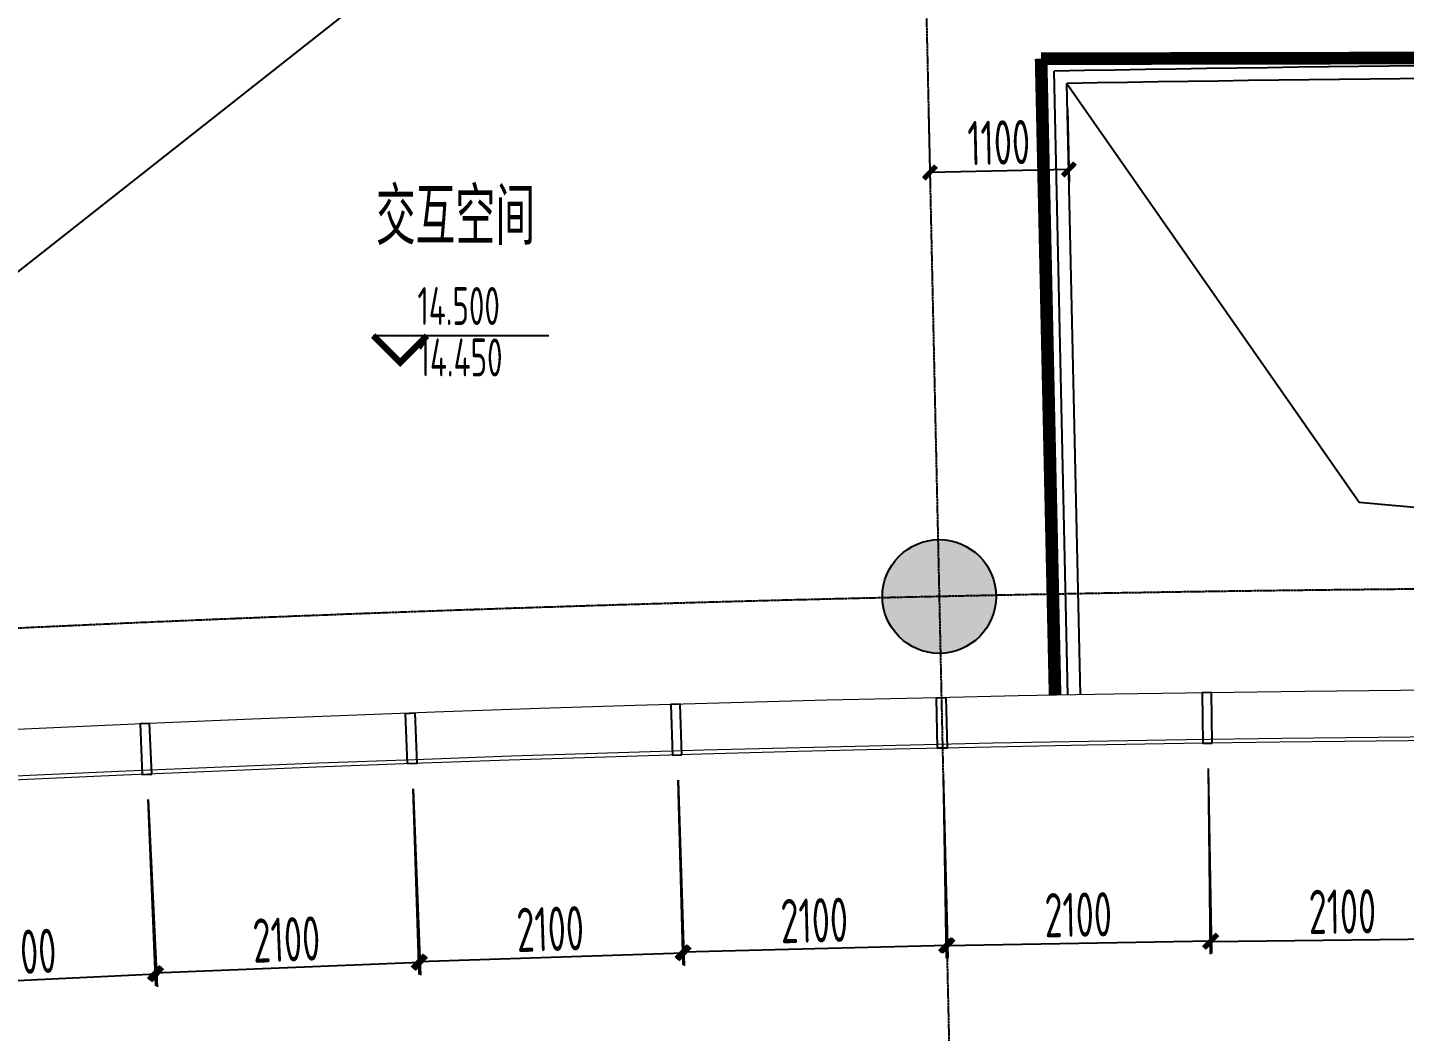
# Model space of a CAD drawing. Header units: millimetres. Extents: x 11677979 to 24947533, y -12764720 to -6308891.
# Drawn here: x 11765070 to 11775968, y -6403992 to -6396046 of the extents above; entities that cross this region are included whole.
import ezdxf
from ezdxf.enums import TextEntityAlignment as Align

# ---------------------------------------------------------------- set-up
doc = ezdxf.new("R2010")
doc.units = ezdxf.units.MM
doc.header["$LTSCALE"] = 10
for name, pattern in [('A2-RG-AXIS$0$CENTER', [2, 1.25, -0.25, 0.25, -0.25]), ('A2-RG-AXIS$0$DOTE', [2.42, 2, -0.2, 0.02, -0.2]), ('A2-RI-F4$0$A2-RG-AXIS$0$CENTER', [2, 1.25, -0.25, 0.25, -0.25]), ('A2-RI-F4$0$A2-RG-AXIS$0$DOTE', [2.42, 2, -0.2, 0.02, -0.2]), ('A2-RI-F4$0$DASHDOT2', [0.5, 0.25, -0.125, 0, -0.125]), ('A2-RI-F4$0$DASHED2', [9.525, 6.35, -3.175])]:
    doc.linetypes.add(name, pattern=pattern)
for name, color, linetype in [('A2-RB-F4$0$A-DIMS-100', 1, 'Continuous'), ('A2-RG-AXIS$0$A-GRID', 1, 'A2-RG-AXIS$0$CENTER'), ('A2-RI-F4$0$$2$A-SYMB', 4, 'Continuous'), ('A2-RI-F4$0$A-DOOR-ROLL', 2, 'A2-RI-F4$0$DASHED2'), ('A2-RI-F4$0$A-STRS-HRAL', 80, 'Continuous'), ('A2-RI-F4$0$A-SYMB-AREA', 4, 'Continuous'), ('A2-RI-F4$0$A-SYMB-NAME', 4, 'Continuous'), ('A2-RI-F4$0$A-SYMB-VOID', 35, 'Continuous'), ('A2-RI-F4$0$A2-RB-F4$0$A-DIMS-100', 1, 'Continuous'), ('A2-RI-F4$0$A2-RG-AXIS$0$A-GRID', 1, 'A2-RI-F4$0$A2-RG-AXIS$0$CENTER'), ('A2-RI-F4$0$A2-RS-F4$0$A-HATH-GRAY', 8, 'Continuous'), ('A2-RI-F4$0$A2-RS-F4$0$A-WALL-CONC', 6, 'Continuous'), ('A2-RI-F4$0$an-wndw-mull-v', 3, 'Continuous'), ('A2-RS-F4$0$A-HATH-GRAY', 8, 'Continuous'), ('A2-RS-F4$0$A-WALL-CONC', 6, 'Continuous')]:
    doc.layers.add(name, color=color, linetype=linetype)
doc.layers.add('A2-RI-F4$0$A-GLAZ', color=140, linetype='Continuous', lineweight=5)
doc.styles.add('A2-RB-F4$0$XD2008', font='hzs.shx', dxfattribs={"width": 0.7, "bigfont": 'hztxt.shx'})
doc.styles.add('A2-RI-F4$0$$0$XD2008', font='hzs.shx', dxfattribs={"width": 0.7, "bigfont": 'hztxt.shx'})
doc.styles.add('A2-RI-F4$0$A2-RB-F4$0$XD2008', font='hzs.shx', dxfattribs={"width": 0.7, "bigfont": 'hztxt.shx'})
doc.styles.add('A2-RI-F4$0$ECADI', font='hzs.shx', dxfattribs={"width": 0.7, "bigfont": 'hztxt.shx'})
doc.dimstyles.new('A2-RB-F4$0$XD100$0', dxfattribs={"dimscale": 100, "dimtxt": 3.5, "dimasz": 1, "dimexe": 1, "dimexo": 2, "dimgap": 0.5, "dimtad": 1, "dimdec": 0, "dimdsep": 46, "dimtxsty": 'A2-RB-F4$0$XD2008', "dimblk1": 'A2-RB-F4$0$_ArchTick', "dimblk2": 'A2-RB-F4$0$_ArchTick', "dimsah": 1, "dimcen": 2.5, "dimclrt": 4, "dimaunit": 1, "dimadec": 0, "dimazin": 0, "dimtfac": 1, "dimtdec": 0, "dimtix": 1, "dimtmove": 1, "dimatfit": 3, "dimfxl": 0, "dimtolj": 1, "dimtzin": 0, "dimarcsym": 0})
doc.dimstyles.new('A2-RI-F4$0$A2-RB-F4$0$XD100$0', dxfattribs={"dimscale": 100, "dimtxt": 3.5, "dimasz": 1, "dimexe": 1, "dimexo": 2, "dimgap": 0.5, "dimtad": 1, "dimdec": 0, "dimdsep": 46, "dimtxsty": 'A2-RI-F4$0$A2-RB-F4$0$XD2008', "dimblk1": 'A2-RI-F4$0$A2-RB-F4$0$_ArchTick', "dimblk2": 'A2-RI-F4$0$A2-RB-F4$0$_ArchTick', "dimsah": 1, "dimcen": 2.5, "dimclrt": 4, "dimaunit": 1, "dimadec": 0, "dimazin": 0, "dimtfac": 1, "dimtdec": 0, "dimtix": 1, "dimtmove": 1, "dimatfit": 3, "dimfxl": 0, "dimtolj": 1, "dimtzin": 0, "dimarcsym": 0})

# ---------------------------------------------------------------- blocks, each defined once
blk = doc.blocks.new('A2-RB-F4$0$_ArchTick')
at = {"color": 0, "linetype": 'ByBlock', "const_width": 0.4}
blk.add_lwpolyline([(-0.5, -0.5), (0.5, 0.5)], dxfattribs=at)
blk = doc.blocks.new('*D362')
at = {"layer": 'A2-RB-F4$0$A-DIMS-100', "color": 0, "lineweight": -2, "transparency": 16777216}
for p, q in [((11772317, -6401949), (11772355, -6403411)), ((11770218, -6402003), (11770256, -6403465)), ((11772352, -6403311), (11770253, -6403365))]:
    blk.add_line(p, q, dxfattribs=at)
at = {"layer": 'Defpoints', "color": 0, "transparency": 16777216}
for p in [(11772312, -6401749), (11770213, -6401803), (11770253, -6403365)]:
    blk.add_point(p, dxfattribs=at)
at = {"layer": 'A2-RB-F4$0$A-DIMS-100', "color": 0, "lineweight": -2, "transparency": 16777216, "xscale": 100, "yscale": 100, "zscale": 100}
for p, rotation in [((11772352, -6403311), 1.481647512693893), ((11770253, -6403365), 181.4816475126939)]:
    blk.add_blockref('A2-RB-F4$0$_ArchTick', p, dxfattribs=dict(at, rotation=rotation))
at = {"layer": 'A2-RB-F4$0$A-DIMS-100', "color": 4, "transparency": 16777216, "insert": (11771297, -6403113), "char_height": 350, "attachment_point": 5, "rotation": 1.4816, "style": 'A2-RB-F4$0$XD2008'}
blk.add_mtext('\\A1;2100', dxfattribs=at)
blk = doc.blocks.new('*D363')
at = {"layer": 'A2-RB-F4$0$A-DIMS-100', "color": 0, "lineweight": -2, "transparency": 16777216}
for p, q in [((11768120, -6402071), (11768168, -6403540)), ((11770219, -6402003), (11770267, -6403472)), ((11770264, -6403372), (11768165, -6403440))]:
    blk.add_line(p, q, dxfattribs=at)
at = {"layer": 'Defpoints', "color": 0, "transparency": 16777216}
for p in [(11770213, -6401803), (11768114, -6401871), (11768165, -6403440)]:
    blk.add_point(p, dxfattribs=at)
at = {"layer": 'A2-RB-F4$0$A-DIMS-100', "color": 0, "lineweight": -2, "transparency": 16777216, "xscale": 100, "yscale": 100, "zscale": 100}
for p, rotation in [((11768165, -6403440), 181.8558990192602), ((11770264, -6403372), 1.855899019260159)]:
    blk.add_blockref('A2-RB-F4$0$_ArchTick', p, dxfattribs=dict(at, rotation=rotation))
at = {"layer": 'A2-RB-F4$0$A-DIMS-100', "color": 4, "transparency": 16777216, "insert": (11769207, -6403181), "char_height": 350, "attachment_point": 5, "rotation": 1.8559, "style": 'A2-RB-F4$0$XD2008'}
blk.add_mtext('\\A1;2100', dxfattribs=at)
blk = doc.blocks.new('*D364')
at = {"layer": 'A2-RB-F4$0$A-DIMS-100', "color": 0, "lineweight": -2, "transparency": 16777216}
for p, q in [((11768122, -6402071), (11768181, -6403547)), ((11766023, -6402155), (11766082, -6403631)), ((11768177, -6403447), (11766078, -6403531))]:
    blk.add_line(p, q, dxfattribs=at)
at = {"layer": 'Defpoints', "color": 0, "transparency": 16777216}
for p in [(11766015, -6401955), (11768114, -6401871), (11766078, -6403531)]:
    blk.add_point(p, dxfattribs=at)
at = {"layer": 'A2-RB-F4$0$A-DIMS-100', "color": 0, "lineweight": -2, "transparency": 16777216, "xscale": 100, "yscale": 100, "zscale": 100}
for p, rotation in [((11768177, -6403447), 2.285815484964377), ((11766078, -6403531), 182.2858154849644)]:
    blk.add_blockref('A2-RB-F4$0$_ArchTick', p, dxfattribs=dict(at, rotation=rotation))
at = {"layer": 'A2-RB-F4$0$A-DIMS-100', "color": 4, "transparency": 16777216, "insert": (11767119, -6403264), "char_height": 350, "attachment_point": 5, "rotation": 2.2858, "style": 'A2-RB-F4$0$XD2008'}
blk.add_mtext('\\A1;2100', dxfattribs=at)
blk = doc.blocks.new('*D365')
at = {"layer": 'A2-RB-F4$0$A-DIMS-100', "color": 0, "lineweight": -2, "transparency": 16777216}
for p, q in [((11766025, -6402155), (11766095, -6403638)), ((11763927, -6402254), (11763997, -6403737)), ((11766090, -6403538), (11763992, -6403637))]:
    blk.add_line(p, q, dxfattribs=at)
at = {"layer": 'Defpoints', "color": 0, "transparency": 16777216}
for p in [(11766015, -6401955), (11763918, -6402054), (11763992, -6403637)]:
    blk.add_point(p, dxfattribs=at)
at = {"layer": 'A2-RB-F4$0$A-DIMS-100', "color": 0, "lineweight": -2, "transparency": 16777216, "xscale": 100, "yscale": 100, "zscale": 100}
for p, rotation in [((11766090, -6403538), 2.697172650766086), ((11763992, -6403637), 182.697172650766)]:
    blk.add_blockref('A2-RB-F4$0$_ArchTick', p, dxfattribs=dict(at, rotation=rotation))
at = {"layer": 'A2-RB-F4$0$A-DIMS-100', "color": 4, "transparency": 16777216, "insert": (11765031, -6403363), "char_height": 350, "attachment_point": 5, "rotation": 2.6972, "style": 'A2-RB-F4$0$XD2008'}
blk.add_mtext('\\A1;2100', dxfattribs=at)
blk = doc.blocks.new('*D370')
at = {"layer": 'A2-RB-F4$0$A-DIMS-100', "color": 0, "lineweight": -2, "transparency": 16777216}
for p, q in [((11772316, -6401949), (11772342, -6403411)), ((11774415, -6401911), (11774441, -6403374)), ((11772340, -6403311), (11774440, -6403274))]:
    blk.add_line(p, q, dxfattribs=at)
at = {"layer": 'Defpoints', "color": 0, "transparency": 16777216}
for p in [(11772312, -6401749), (11774412, -6401711), (11774440, -6403274)]:
    blk.add_point(p, dxfattribs=at)
at = {"layer": 'A2-RB-F4$0$A-DIMS-100', "color": 0, "lineweight": -2, "transparency": 16777216, "xscale": 100, "yscale": 100, "zscale": 100}
for p, rotation in [((11772340, -6403311), 181.0332101107423), ((11774440, -6403274), 1.033210110742278)]:
    blk.add_blockref('A2-RB-F4$0$_ArchTick', p, dxfattribs=dict(at, rotation=rotation))
at = {"layer": 'A2-RB-F4$0$A-DIMS-100', "color": 4, "transparency": 16777216, "insert": (11773386, -6403068), "char_height": 350, "attachment_point": 5, "rotation": 1.0332, "style": 'A2-RB-F4$0$XD2008'}
blk.add_mtext('\\A1;2100', dxfattribs=at)
blk = doc.blocks.new('*D371')
at = {"layer": 'A2-RB-F4$0$A-DIMS-100', "color": 0, "lineweight": -2, "transparency": 16777216}
for p, q in [((11774414, -6401911), (11774431, -6403381)), ((11776514, -6401887), (11776531, -6403356)), ((11774430, -6403281), (11776529, -6403256))]:
    blk.add_line(p, q, dxfattribs=at)
at = {"layer": 'Defpoints', "color": 0, "transparency": 16777216}
for p in [(11774412, -6401711), (11776511, -6401687), (11776529, -6403256)]:
    blk.add_point(p, dxfattribs=at)
at = {"layer": 'A2-RB-F4$0$A-DIMS-100', "color": 0, "lineweight": -2, "transparency": 16777216, "xscale": 100, "yscale": 100, "zscale": 100}
for p, rotation in [((11774430, -6403281), 180.6589586041782), ((11776529, -6403256), 0.6589586041781537)]:
    blk.add_blockref('A2-RB-F4$0$_ArchTick', p, dxfattribs=dict(at, rotation=rotation))
at = {"layer": 'A2-RB-F4$0$A-DIMS-100', "color": 4, "transparency": 16777216, "insert": (11775477, -6403043), "char_height": 350, "attachment_point": 5, "rotation": 0.659, "style": 'A2-RB-F4$0$XD2008'}
blk.add_mtext('\\A1;2100', dxfattribs=at)
blk = doc.blocks.new('*D263')
at = {"layer": 'A2-RB-F4$0$A-DIMS-100', "color": 0, "lineweight": -2, "transparency": 16777216}
for p, q in [((11772201, -6396712), (11772214, -6397293)), ((11773301, -6396688), (11773314, -6397269)), ((11773312, -6397169), (11772212, -6397193))]:
    blk.add_line(p, q, dxfattribs=at)
at = {"layer": 'Defpoints', "color": 0, "transparency": 16777216}
for p in [(11772197, -6396512), (11773297, -6396488), (11772212, -6397193)]:
    blk.add_point(p, dxfattribs=at)
at = {"layer": 'A2-RB-F4$0$A-DIMS-100', "color": 0, "lineweight": -2, "transparency": 16777216, "xscale": 100, "yscale": 100, "zscale": 100}
for p, rotation in [((11772212, -6397193), 181.2579093219204), ((11773312, -6397169), 1.257909321920403)]:
    blk.add_blockref('A2-RB-F4$0$_ArchTick', p, dxfattribs=dict(at, rotation=rotation))
at = {"layer": 'A2-RB-F4$0$A-DIMS-100', "color": 4, "transparency": 16777216, "insert": (11772757, -6396956), "char_height": 350, "attachment_point": 5, "rotation": 1.2579, "style": 'A2-RB-F4$0$XD2008'}
blk.add_mtext('\\A1;1100', dxfattribs=at)
blk = doc.blocks.new('A2-RG-AXIS')
at = {"layer": 'A2-RG-AXIS$0$A-GRID', "linetype": 'A2-RG-AXIS$0$DOTE'}
blk.add_line((11771570.2, -6367957.3), (11772452.4, -6408147.6), dxfattribs=at)
for radius, start, end in [(304100, 75.589285, 95.407644), (300800, 75.589285, 95.407644), (293700, 75.589281, 95.407645)]:
    blk.add_arc((11778730.7, -6694178.7), radius, start, end, dxfattribs=at)
blk = doc.blocks.new('A2-RI-F4$0$5erhfh')
at = {"layer": 'A2-RI-F4$0$A-SYMB-AREA', "style": 'A2-RI-F4$0$ECADI', "width": 0.7}
blk.add_attdef('340M2', text='', height=2.5, dxfattribs=at).set_placement((0, 1.25), align=Align.MIDDLE_LEFT)
at = {"layer": 'A2-RI-F4$0$A-SYMB-NAME', "style": 'A2-RI-F4$0$ECADI', "width": 0.7}
blk.add_attdef('CHINESENAME', (-12.29, 3.09), '', height=4.5, dxfattribs=at)
blk = doc.blocks.new('A2-RI-F4$0$$2$ECADI-TAG-HGHT（国标）')
at = {"color": 1}
blk.add_line((-2.12, 2.12), (11.77, 2.12), dxfattribs=at)
at = {"color": 1, "const_width": 0.5}
blk.add_lwpolyline([(-2.12, 2.12), (0, 0), (2.12, 2.12)], dxfattribs=at)
at = {"style": 'A2-RI-F4$0$$0$XD2008', "width": 0.7}
blk.add_attdef('FL', text='', height=3, dxfattribs=at).set_placement((-2.69, 2.97), align=Align.RIGHT)
for tag, p in [('F.F.L.', (2.28, 2.97)), ('T.O.S.', (2.28, -1.1))]:
    blk.add_attdef(tag, p, '', height=3, dxfattribs=at)
blk = doc.blocks.new('A2-RI-F4$0$A2-RB-F4$0$_ArchTick')
at = {"color": 0, "linetype": 'ByBlock', "const_width": 0.4}
blk.add_lwpolyline([(-0.5, -0.5), (0.5, 0.5)], dxfattribs=at)
blk = doc.blocks.new('*D887')
at = {"layer": 'A2-RI-F4$0$A2-RB-F4$0$A-DIMS-100', "color": 0, "lineweight": -2, "transparency": 16777216}
for p, q in [((11772317, -6401949), (11772355, -6403411)), ((11770218, -6402003), (11770256, -6403465)), ((11772352, -6403311), (11770253, -6403365))]:
    blk.add_line(p, q, dxfattribs=at)
at = {"layer": 'Defpoints', "color": 0, "transparency": 16777216}
for p in [(11772312, -6401749), (11770213, -6401803), (11770253, -6403365)]:
    blk.add_point(p, dxfattribs=at)
at = {"layer": 'A2-RI-F4$0$A2-RB-F4$0$A-DIMS-100', "color": 0, "lineweight": -2, "transparency": 16777216, "xscale": 100, "yscale": 100, "zscale": 100}
for p, rotation in [((11772352, -6403311), 1.481647512693893), ((11770253, -6403365), 181.4816475126939)]:
    blk.add_blockref('A2-RI-F4$0$A2-RB-F4$0$_ArchTick', p, dxfattribs=dict(at, rotation=rotation))
at = {"layer": 'A2-RI-F4$0$A2-RB-F4$0$A-DIMS-100', "color": 4, "transparency": 16777216, "insert": (11771297, -6403113), "char_height": 350, "attachment_point": 5, "rotation": 1.4816, "style": 'A2-RI-F4$0$A2-RB-F4$0$XD2008'}
blk.add_mtext('\\A1;2100', dxfattribs=at)
blk = doc.blocks.new('*D888')
at = {"layer": 'A2-RI-F4$0$A2-RB-F4$0$A-DIMS-100', "color": 0, "lineweight": -2, "transparency": 16777216}
for p, q in [((11768120, -6402071), (11768168, -6403540)), ((11770219, -6402003), (11770267, -6403472)), ((11770264, -6403372), (11768165, -6403440))]:
    blk.add_line(p, q, dxfattribs=at)
at = {"layer": 'Defpoints', "color": 0, "transparency": 16777216}
for p in [(11770213, -6401803), (11768114, -6401871), (11768165, -6403440)]:
    blk.add_point(p, dxfattribs=at)
at = {"layer": 'A2-RI-F4$0$A2-RB-F4$0$A-DIMS-100', "color": 0, "lineweight": -2, "transparency": 16777216, "xscale": 100, "yscale": 100, "zscale": 100}
for p, rotation in [((11768165, -6403440), 181.8558990192602), ((11770264, -6403372), 1.855899019260159)]:
    blk.add_blockref('A2-RI-F4$0$A2-RB-F4$0$_ArchTick', p, dxfattribs=dict(at, rotation=rotation))
at = {"layer": 'A2-RI-F4$0$A2-RB-F4$0$A-DIMS-100', "color": 4, "transparency": 16777216, "insert": (11769207, -6403181), "char_height": 350, "attachment_point": 5, "rotation": 1.8559, "style": 'A2-RI-F4$0$A2-RB-F4$0$XD2008'}
blk.add_mtext('\\A1;2100', dxfattribs=at)
blk = doc.blocks.new('*D889')
at = {"layer": 'A2-RI-F4$0$A2-RB-F4$0$A-DIMS-100', "color": 0, "lineweight": -2, "transparency": 16777216}
for p, q in [((11768122, -6402071), (11768181, -6403547)), ((11766023, -6402155), (11766082, -6403631)), ((11768177, -6403447), (11766078, -6403531))]:
    blk.add_line(p, q, dxfattribs=at)
at = {"layer": 'Defpoints', "color": 0, "transparency": 16777216}
for p in [(11766015, -6401955), (11768114, -6401871), (11766078, -6403531)]:
    blk.add_point(p, dxfattribs=at)
at = {"layer": 'A2-RI-F4$0$A2-RB-F4$0$A-DIMS-100', "color": 0, "lineweight": -2, "transparency": 16777216, "xscale": 100, "yscale": 100, "zscale": 100}
for p, rotation in [((11768177, -6403447), 2.285815484964377), ((11766078, -6403531), 182.2858154849644)]:
    blk.add_blockref('A2-RI-F4$0$A2-RB-F4$0$_ArchTick', p, dxfattribs=dict(at, rotation=rotation))
at = {"layer": 'A2-RI-F4$0$A2-RB-F4$0$A-DIMS-100', "color": 4, "transparency": 16777216, "insert": (11767119, -6403264), "char_height": 350, "attachment_point": 5, "rotation": 2.2858, "style": 'A2-RI-F4$0$A2-RB-F4$0$XD2008'}
blk.add_mtext('\\A1;2100', dxfattribs=at)
blk = doc.blocks.new('*D890')
at = {"layer": 'A2-RI-F4$0$A2-RB-F4$0$A-DIMS-100', "color": 0, "lineweight": -2, "transparency": 16777216}
for p, q in [((11766025, -6402155), (11766095, -6403638)), ((11763927, -6402254), (11763997, -6403737)), ((11766090, -6403538), (11763992, -6403637))]:
    blk.add_line(p, q, dxfattribs=at)
at = {"layer": 'Defpoints', "color": 0, "transparency": 16777216}
for p in [(11766015, -6401955), (11763918, -6402054), (11763992, -6403637)]:
    blk.add_point(p, dxfattribs=at)
at = {"layer": 'A2-RI-F4$0$A2-RB-F4$0$A-DIMS-100', "color": 0, "lineweight": -2, "transparency": 16777216, "xscale": 100, "yscale": 100, "zscale": 100}
for p, rotation in [((11766090, -6403538), 2.697172650766086), ((11763992, -6403637), 182.697172650766)]:
    blk.add_blockref('A2-RI-F4$0$A2-RB-F4$0$_ArchTick', p, dxfattribs=dict(at, rotation=rotation))
at = {"layer": 'A2-RI-F4$0$A2-RB-F4$0$A-DIMS-100', "color": 4, "transparency": 16777216, "insert": (11765031, -6403363), "char_height": 350, "attachment_point": 5, "rotation": 2.6972, "style": 'A2-RI-F4$0$A2-RB-F4$0$XD2008'}
blk.add_mtext('\\A1;2100', dxfattribs=at)
blk = doc.blocks.new('*D895')
at = {"layer": 'A2-RI-F4$0$A2-RB-F4$0$A-DIMS-100', "color": 0, "lineweight": -2, "transparency": 16777216}
for p, q in [((11772316, -6401949), (11772342, -6403411)), ((11774415, -6401911), (11774441, -6403374)), ((11772340, -6403311), (11774440, -6403274))]:
    blk.add_line(p, q, dxfattribs=at)
at = {"layer": 'Defpoints', "color": 0, "transparency": 16777216}
for p in [(11772312, -6401749), (11774412, -6401711), (11774440, -6403274)]:
    blk.add_point(p, dxfattribs=at)
at = {"layer": 'A2-RI-F4$0$A2-RB-F4$0$A-DIMS-100', "color": 0, "lineweight": -2, "transparency": 16777216, "xscale": 100, "yscale": 100, "zscale": 100}
for p, rotation in [((11772340, -6403311), 181.0332101107423), ((11774440, -6403274), 1.033210110742278)]:
    blk.add_blockref('A2-RI-F4$0$A2-RB-F4$0$_ArchTick', p, dxfattribs=dict(at, rotation=rotation))
at = {"layer": 'A2-RI-F4$0$A2-RB-F4$0$A-DIMS-100', "color": 4, "transparency": 16777216, "insert": (11773386, -6403068), "char_height": 350, "attachment_point": 5, "rotation": 1.0332, "style": 'A2-RI-F4$0$A2-RB-F4$0$XD2008'}
blk.add_mtext('\\A1;2100', dxfattribs=at)
blk = doc.blocks.new('*D896')
at = {"layer": 'A2-RI-F4$0$A2-RB-F4$0$A-DIMS-100', "color": 0, "lineweight": -2, "transparency": 16777216}
for p, q in [((11774414, -6401911), (11774431, -6403381)), ((11776514, -6401887), (11776531, -6403356)), ((11774430, -6403281), (11776529, -6403256))]:
    blk.add_line(p, q, dxfattribs=at)
at = {"layer": 'Defpoints', "color": 0, "transparency": 16777216}
for p in [(11774412, -6401711), (11776511, -6401687), (11776529, -6403256)]:
    blk.add_point(p, dxfattribs=at)
at = {"layer": 'A2-RI-F4$0$A2-RB-F4$0$A-DIMS-100', "color": 0, "lineweight": -2, "transparency": 16777216, "xscale": 100, "yscale": 100, "zscale": 100}
for p, rotation in [((11774430, -6403281), 180.6589586041782), ((11776529, -6403256), 0.6589586041781537)]:
    blk.add_blockref('A2-RI-F4$0$A2-RB-F4$0$_ArchTick', p, dxfattribs=dict(at, rotation=rotation))
at = {"layer": 'A2-RI-F4$0$A2-RB-F4$0$A-DIMS-100', "color": 4, "transparency": 16777216, "insert": (11775477, -6403043), "char_height": 350, "attachment_point": 5, "rotation": 0.659, "style": 'A2-RI-F4$0$A2-RB-F4$0$XD2008'}
blk.add_mtext('\\A1;2100', dxfattribs=at)
blk = doc.blocks.new('*D788')
at = {"layer": 'A2-RI-F4$0$A2-RB-F4$0$A-DIMS-100', "color": 0, "lineweight": -2, "transparency": 16777216}
for p, q in [((11772201, -6396712), (11772214, -6397293)), ((11773301, -6396688), (11773314, -6397269)), ((11773312, -6397169), (11772212, -6397193))]:
    blk.add_line(p, q, dxfattribs=at)
at = {"layer": 'Defpoints', "color": 0, "transparency": 16777216}
for p in [(11772197, -6396512), (11773297, -6396488), (11772212, -6397193)]:
    blk.add_point(p, dxfattribs=at)
at = {"layer": 'A2-RI-F4$0$A2-RB-F4$0$A-DIMS-100', "color": 0, "lineweight": -2, "transparency": 16777216, "xscale": 100, "yscale": 100, "zscale": 100}
for p, rotation in [((11772212, -6397193), 181.2579093219204), ((11773312, -6397169), 1.257909321920403)]:
    blk.add_blockref('A2-RI-F4$0$A2-RB-F4$0$_ArchTick', p, dxfattribs=dict(at, rotation=rotation))
at = {"layer": 'A2-RI-F4$0$A2-RB-F4$0$A-DIMS-100', "color": 4, "transparency": 16777216, "insert": (11772757, -6396956), "char_height": 350, "attachment_point": 5, "rotation": 1.2579, "style": 'A2-RI-F4$0$A2-RB-F4$0$XD2008'}
blk.add_mtext('\\A1;1100', dxfattribs=at)
blk = doc.blocks.new('A2-RI-F4$0$A2-RG-AXIS')
at = {"layer": 'A2-RI-F4$0$A2-RG-AXIS$0$A-GRID', "linetype": 'A2-RI-F4$0$A2-RG-AXIS$0$DOTE'}
blk.add_line((11771570.2, -6367957.3), (11772452.4, -6408147.6), dxfattribs=at)
for radius, start, end in [(304100, 75.589285, 95.407644), (300800, 75.589285, 95.407644), (293700, 75.589281, 95.407645)]:
    blk.add_arc((11778730.7, -6694178.7), radius, start, end, dxfattribs=at)
blk = doc.blocks.new('A2-RI-F4$0$A2-RS-F4')
at = {"layer": 'A2-RI-F4$0$A2-RS-F4$0$A-HATH-GRAY', "ltscale": 3}
h = blk.add_hatch(color=256, dxfattribs=at)
h.paths.add_polyline_path([(11780371, -6378133), (11781371, -6378140), (11781380, -6376840), (11780380, -6376833)])
h.paths.add_polyline_path([(11771295, -6378216), (11772295, -6378194), (11772267, -6376895), (11771267, -6376916)])
h.paths.add_polyline_path([(11789445, -6378310), (11790445, -6378346), (11790491, -6377046), (11789491, -6377011)])
h.paths.add_polyline_path([(11794061, -6377996), (11794660, -6378034), (11794711, -6377236), (11794112, -6377197)])
h.paths.add_polyline_path([(11762226, -6378560), (11763225, -6378509), (11763159, -6377211), (11762160, -6377261)])
h.paths.add_polyline_path([(11756038, -6378647), (11756835, -6378584), (11756756, -6377587), (11755959, -6377650)])
h.paths.add_polyline_path([(11801644, -6378462), (11802243, -6378500), (11802294, -6377702), (11801696, -6377663)])
h.paths.add_polyline_path([(11751541, -6379499), (11752339, -6379435), (11752220, -6377940), (11751422, -6378003)])
h.paths.add_polyline_path([(11807664, -6379406), (11808460, -6379480), (11808572, -6378285), (11807775, -6378211)])
h.paths.add_polyline_path([(11816585, -6380403), (11817577, -6380525), (11817736, -6379235), (11816743, -6379113)])
h.paths.add_polyline_path([(11825579, -6381619), (11826568, -6381768), (11826763, -6380483), (11825774, -6380333)])
h.paths.add_polyline_path([(11793833, -6381539), (11794432, -6381577), (11794483, -6380779), (11793885, -6380740)])
h.paths.add_polyline_path([(11801417, -6382005), (11802015, -6382043), (11802067, -6381245), (11801468, -6381206)])
h.paths.add_polyline_path([(11834536, -6383085), (11835520, -6383263), (11835752, -6381984), (11834768, -6381806)])
h.paths.add_polyline_path([(11843442, -6384837), (11844420, -6385043), (11844688, -6383771), (11843710, -6383565)])
h.paths.add_polyline_path([(11849707, -6386048), (11850486, -6386227), (11850721, -6385255), (11849941, -6385076)])
h.paths.add_polyline_path([(11756683, -6386772), (11757481, -6386706), (11757402, -6385711), (11756605, -6385775)])
h.paths.add_polyline_path([(11752168, -6387374), (11752965, -6387310), (11752846, -6385815), (11752049, -6385879)])
h.paths.add_polyline_path([(11854132, -6387107), (11854912, -6387286), (11855146, -6386314), (11854366, -6386134)])
h.paths.add_polyline_path([(11793236, -6390821), (11793835, -6390859), (11793887, -6390061), (11793288, -6390022)])
h.paths.add_polyline_path([(11800820, -6391286), (11801419, -6391324), (11801470, -6390526), (11800871, -6390487)])
h.paths.add_polyline_path([(11847832, -6393825), (11848612, -6394005), (11848846, -6393033), (11848067, -6392853)])
h.paths.add_polyline_path([(11780263, -6394032), (11781263, -6394039), (11781272, -6392739), (11780272, -6392732)])
h.paths.add_polyline_path([(11771644, -6394112), (11772644, -6394090), (11772615, -6392791), (11771616, -6392812)])
h.paths.add_polyline_path([(11788881, -6394200), (11789880, -6394236), (11789926, -6392936), (11788927, -6392901)])
h.paths.add_polyline_path([(11793009, -6394364), (11793607, -6394402), (11793659, -6393604), (11793060, -6393565)])
h.paths.add_polyline_path([(11763031, -6394440), (11764030, -6394389), (11763964, -6393090), (11762965, -6393141)])
h.paths.add_polyline_path([(11757323, -6394797), (11758120, -6394731), (11758041, -6393736), (11757243, -6393800)])
h.paths.add_polyline_path([(11800592, -6394829), (11801191, -6394867), (11801242, -6394069), (11800643, -6394030)])
h.paths.add_polyline_path([(11852257, -6394884), (11853037, -6395064), (11853271, -6394091), (11852492, -6393912)])
h.paths.add_polyline_path([(11752786, -6395149), (11753584, -6395086), (11753465, -6393591), (11752667, -6393654)])
h.paths.add_polyline_path([(11806189, -6395237), (11806985, -6395311), (11807096, -6394116), (11806300, -6394042)])
h.paths.add_polyline_path([(11814656, -6396186), (11815648, -6396307), (11815806, -6395017), (11814813, -6394896)])
h.paths.add_polyline_path([(11823198, -6397340), (11824186, -6397490), (11824381, -6396205), (11823392, -6396055)])
h.paths.add_polyline_path([(11831682, -6398729), (11832663, -6398921), (11832913, -6397645), (11831931, -6397453)])
h.paths.add_polyline_path([(11840164, -6400383), (11841142, -6400589), (11841411, -6399317), (11840432, -6399110)])
edge = h.paths.add_edge_path()
edge.add_arc((11780719, -6400485), 450, 0, 360)
edge = h.paths.add_edge_path()
edge.add_arc((11772286, -6400549), 450, 0, 360)
edge = h.paths.add_edge_path()
edge.add_arc((11789152, -6400664), 450, 0, 360)
edge = h.paths.add_edge_path()
edge.add_arc((11763857, -6400856), 450, 0, 360)
h.paths.add_polyline_path([(11845946, -6401652), (11846725, -6401831), (11846960, -6400859), (11846180, -6400679)])
edge = h.paths.add_edge_path()
edge.add_arc((11797576, -6401084), 450, 0, 360)
edge = h.paths.add_edge_path()
edge.add_arc((11755441, -6401404), 451, 0, 360)
edge = h.paths.add_edge_path()
edge.add_arc((11805984, -6401746), 450, 0, 360)
h.paths.add_polyline_path([(11850371, -6402710), (11851151, -6402890), (11851385, -6401917), (11850605, -6401738)])
edge = h.paths.add_edge_path()
edge.add_arc((11814369, -6402649), 450, 0, 360)
edge = h.paths.add_edge_path()
edge.add_arc((11822726, -6403793), 450, 0, 360)
edge = h.paths.add_edge_path()
edge.add_arc((11831046, -6405176), 450, 0, 360)
edge = h.paths.add_edge_path()
edge.add_arc((11839323, -6406797), 451, 0, 360)
edge = h.paths.add_edge_path()
edge.add_arc((11847549, -6408655), 451, 0, 360)
at = {"layer": 'A2-RI-F4$0$A2-RS-F4$0$A-WALL-CONC'}
blk.add_circle((11772286, -6400549), 450, dxfattribs=at)
blk = doc.blocks.new('A2-RI-F4$0$5yrthfh')
at = {"layer": 'A2-RI-F4$0$an-wndw-mull-v'}
blk.add_lwpolyline([(3, -37), (402, -3), (396, 71), (-3, 37), (3, -37)], close=True, dxfattribs=at)
blk = doc.blocks.new('A2-RI-F4$0$A$C047A065C')
for p, rotation in [((14771, -400), 86.84278851362087), ((18970, -307), 86.02025936125504), ((10575, -552), 87.66548862022124)]:
    blk.add_blockref('A2-RI-F4$0$5yrthfh', p, dxfattribs=dict(rotation=rotation))
at = {"xscale": -1}
for p, rotation in [((16870, -346), 276.0836120992504), ((12673, -469), 276.9063122058509)]:
    blk.add_blockref('A2-RI-F4$0$5yrthfh', p, dxfattribs=dict(at, rotation=rotation))
blk = doc.blocks.new('A2-RS-F4')
at = {"layer": 'A2-RS-F4$0$A-HATH-GRAY', "ltscale": 3}
h = blk.add_hatch(color=256, dxfattribs=at)
h.paths.add_polyline_path([(11780371, -6378133), (11781371, -6378140), (11781380, -6376840), (11780380, -6376833)])
h.paths.add_polyline_path([(11771295, -6378216), (11772295, -6378194), (11772267, -6376895), (11771267, -6376916)])
h.paths.add_polyline_path([(11789445, -6378310), (11790445, -6378346), (11790491, -6377046), (11789491, -6377011)])
h.paths.add_polyline_path([(11794061, -6377996), (11794660, -6378034), (11794711, -6377236), (11794112, -6377197)])
h.paths.add_polyline_path([(11762226, -6378560), (11763225, -6378509), (11763159, -6377211), (11762160, -6377261)])
h.paths.add_polyline_path([(11756038, -6378647), (11756835, -6378584), (11756756, -6377587), (11755959, -6377650)])
h.paths.add_polyline_path([(11801644, -6378462), (11802243, -6378500), (11802294, -6377702), (11801696, -6377663)])
h.paths.add_polyline_path([(11751541, -6379499), (11752339, -6379435), (11752220, -6377940), (11751422, -6378003)])
h.paths.add_polyline_path([(11807664, -6379406), (11808460, -6379480), (11808572, -6378285), (11807775, -6378211)])
h.paths.add_polyline_path([(11816585, -6380403), (11817577, -6380525), (11817736, -6379235), (11816743, -6379113)])
h.paths.add_polyline_path([(11825579, -6381619), (11826568, -6381768), (11826763, -6380483), (11825774, -6380333)])
h.paths.add_polyline_path([(11793833, -6381539), (11794432, -6381577), (11794483, -6380779), (11793885, -6380740)])
h.paths.add_polyline_path([(11801417, -6382005), (11802015, -6382043), (11802067, -6381245), (11801468, -6381206)])
h.paths.add_polyline_path([(11834536, -6383085), (11835520, -6383263), (11835752, -6381984), (11834768, -6381806)])
h.paths.add_polyline_path([(11843442, -6384837), (11844420, -6385043), (11844688, -6383771), (11843710, -6383565)])
h.paths.add_polyline_path([(11849707, -6386048), (11850486, -6386227), (11850721, -6385255), (11849941, -6385076)])
h.paths.add_polyline_path([(11756683, -6386772), (11757481, -6386706), (11757402, -6385711), (11756605, -6385775)])
h.paths.add_polyline_path([(11752168, -6387374), (11752965, -6387310), (11752846, -6385815), (11752049, -6385879)])
h.paths.add_polyline_path([(11854132, -6387107), (11854912, -6387286), (11855146, -6386314), (11854366, -6386134)])
h.paths.add_polyline_path([(11793236, -6390821), (11793835, -6390859), (11793887, -6390061), (11793288, -6390022)])
h.paths.add_polyline_path([(11800820, -6391286), (11801419, -6391324), (11801470, -6390526), (11800871, -6390487)])
h.paths.add_polyline_path([(11847832, -6393825), (11848612, -6394005), (11848846, -6393033), (11848067, -6392853)])
h.paths.add_polyline_path([(11780263, -6394032), (11781263, -6394039), (11781272, -6392739), (11780272, -6392732)])
h.paths.add_polyline_path([(11771644, -6394112), (11772644, -6394090), (11772615, -6392791), (11771616, -6392812)])
h.paths.add_polyline_path([(11788881, -6394200), (11789880, -6394236), (11789926, -6392936), (11788927, -6392901)])
h.paths.add_polyline_path([(11793009, -6394364), (11793607, -6394402), (11793659, -6393604), (11793060, -6393565)])
h.paths.add_polyline_path([(11763031, -6394440), (11764030, -6394389), (11763964, -6393090), (11762965, -6393141)])
h.paths.add_polyline_path([(11757323, -6394797), (11758120, -6394731), (11758041, -6393736), (11757243, -6393800)])
h.paths.add_polyline_path([(11800592, -6394829), (11801191, -6394867), (11801242, -6394069), (11800643, -6394030)])
h.paths.add_polyline_path([(11852257, -6394884), (11853037, -6395064), (11853271, -6394091), (11852492, -6393912)])
h.paths.add_polyline_path([(11752786, -6395149), (11753584, -6395086), (11753465, -6393591), (11752667, -6393654)])
h.paths.add_polyline_path([(11806189, -6395237), (11806985, -6395311), (11807096, -6394116), (11806300, -6394042)])
h.paths.add_polyline_path([(11814656, -6396186), (11815648, -6396307), (11815806, -6395017), (11814813, -6394896)])
h.paths.add_polyline_path([(11823198, -6397340), (11824186, -6397490), (11824381, -6396205), (11823392, -6396055)])
h.paths.add_polyline_path([(11831682, -6398729), (11832663, -6398921), (11832913, -6397645), (11831931, -6397453)])
h.paths.add_polyline_path([(11840164, -6400383), (11841142, -6400589), (11841411, -6399317), (11840432, -6399110)])
edge = h.paths.add_edge_path()
edge.add_arc((11780719, -6400485), 450, 0, 360)
edge = h.paths.add_edge_path()
edge.add_arc((11772286, -6400549), 450, 0, 360)
edge = h.paths.add_edge_path()
edge.add_arc((11789152, -6400664), 450, 0, 360)
edge = h.paths.add_edge_path()
edge.add_arc((11763857, -6400856), 450, 0, 360)
h.paths.add_polyline_path([(11845946, -6401652), (11846725, -6401831), (11846960, -6400859), (11846180, -6400679)])
edge = h.paths.add_edge_path()
edge.add_arc((11797576, -6401084), 450, 0, 360)
edge = h.paths.add_edge_path()
edge.add_arc((11755441, -6401404), 451, 0, 360)
edge = h.paths.add_edge_path()
edge.add_arc((11805984, -6401746), 450, 0, 360)
h.paths.add_polyline_path([(11850371, -6402710), (11851151, -6402890), (11851385, -6401917), (11850605, -6401738)])
edge = h.paths.add_edge_path()
edge.add_arc((11814369, -6402649), 450, 0, 360)
edge = h.paths.add_edge_path()
edge.add_arc((11822726, -6403793), 450, 0, 360)
edge = h.paths.add_edge_path()
edge.add_arc((11831046, -6405176), 450, 0, 360)
edge = h.paths.add_edge_path()
edge.add_arc((11839323, -6406797), 451, 0, 360)
edge = h.paths.add_edge_path()
edge.add_arc((11847549, -6408655), 451, 0, 360)
at = {"layer": 'A2-RS-F4$0$A-WALL-CONC'}
blk.add_circle((11772286, -6400549), 450, dxfattribs=at)
blk = doc.blocks.new('A2-RB-F4')
at = {"layer": 'A2-RB-F4$0$A-DIMS-100'}
for p1, p2, distance, picture, middle in [((11773296.8, -6396488.3), (11772197, -6396512.4), 680.5, '*D263', (11772756.9, -6396955.8)), ((11772312, -6401749.2), (11770212.7, -6401803.4), 1562.5, '*D362', (11771296.9, -6403113.4)), ((11772311.9, -6401749.2), (11774411.5, -6401711.3), -1562.5, '*D370', (11773385.8, -6403067.5)), ((11774411.5, -6401711.3), (11776511.4, -6401687.1), -1569.4, '*D371', (11775476.9, -6403043.5)), ((11770212.7, -6401803.4), (11768113.8, -6401871.5), 1569.4, '*D363', (11769206.8, -6403181.1)), ((11766015.4, -6401955.2), (11763917.8, -6402054), 1584.7, '*D365', (11765030.6, -6403362.8)), ((11768113.8, -6401871.5), (11766015.4, -6401955.2), 1577.2, '*D364', (11767118.5, -6403264.5))]:
    dim = blk.add_aligned_dim(p1=p1, p2=p2, distance=distance, dimstyle='A2-RB-F4$0$XD100$0', dxfattribs=at)
    dim.commit()
    dim.dimension.update_dxf_attribs({"geometry": picture, "text_midpoint": middle})
blk = doc.blocks.new('A2-RI-F4$0$A2-RB-F4')
at = {"layer": 'A2-RI-F4$0$A2-RB-F4$0$A-DIMS-100'}
for p1, p2, distance, picture, middle in [((11773296.8, -6396488.3), (11772197, -6396512.4), 680.5, '*D788', (11772756.9, -6396955.8)), ((11772312, -6401749.2), (11770212.7, -6401803.4), 1562.5, '*D887', (11771296.9, -6403113.4)), ((11772311.9, -6401749.2), (11774411.5, -6401711.3), -1562.5, '*D895', (11773385.8, -6403067.5)), ((11774411.5, -6401711.3), (11776511.4, -6401687.1), -1569.4, '*D896', (11775476.9, -6403043.5)), ((11770212.7, -6401803.4), (11768113.8, -6401871.5), 1569.4, '*D888', (11769206.8, -6403181.1)), ((11766015.4, -6401955.2), (11763917.8, -6402054), 1584.7, '*D890', (11765030.6, -6403362.8)), ((11768113.8, -6401871.5), (11766015.4, -6401955.2), 1577.2, '*D889', (11767118.5, -6403264.5))]:
    dim = blk.add_aligned_dim(p1=p1, p2=p2, distance=distance, dimstyle='A2-RI-F4$0$A2-RB-F4$0$XD100$0', dxfattribs=at)
    dim.commit()
    dim.dimension.update_dxf_attribs({"geometry": picture, "text_midpoint": middle})
blk = doc.blocks.new('A2-RI-F4')
at = {"layer": 'A2-RI-F4$0$A-DOOR-ROLL', "linetype": 'A2-RI-F4$0$DASHDOT2', "const_width": 100}
blk.add_lwpolyline([(11803727.9, -6402347.4), (11804155.5, -6397315.4, 0.0260959), (11773092.4, -6396292.4), (11773203, -6401330.9)], format="xyb", dxfattribs=at)
at = {"layer": 'A2-RI-F4$0$A-GLAZ'}
for radius, start, end in [(292900, 76.321235, 95.292728), (292530, 76.248865, 95.365099), (292500, 76.242989, 95.370975)]:
    blk.add_arc((11778730.7, -6694178.7), radius, start, end, dxfattribs=at)
at = {"layer": 'A2-RI-F4$0$A-STRS-HRAL', "ltscale": 0.25}
for p, q in [((11773303, -6401329), (11773194.6, -6396390.5)), ((11773403, -6401327.2), (11773296.8, -6396488.6))]:
    blk.add_line(p, q, dxfattribs=at)
for radius, start, end in [(297850, 85.143329, 91.084186), (297750, 85.162572, 91.064885)]:
    blk.add_arc((11778830.4, -6694187.2), radius, start, end, dxfattribs=at)
at = {"layer": 'A2-RI-F4$0$A-SYMB-VOID', "ltscale": 500}
blk.add_lwpolyline([(11773296.8, -6396488.3), (11775610.3, -6399803.5), (11803530.2, -6402330.5)], dxfattribs=at)
at = {"layer": 'Defpoints', "color": 3}
blk.add_line((11769256.7, -6394617.2), (11742984, -6415329.5), dxfattribs=at)
for name, p in [('A2-RI-F4$0$A2-RG-AXIS', (0, 0)), ('A2-RI-F4$0$A2-RB-F4', (0, 0)), ('A2-RI-F4$0$A$C047A065C', (11755440.6, -6401403.6)), ('A2-RI-F4$0$A2-RS-F4', (0, 0))]:
    blk.add_blockref(name, p)
ref = blk.add_blockref('A2-RI-F4$0$5erhfh', (11772208.9, -6398425.5), dxfattribs=dict(xscale=100, yscale=100, zscale=100))
ref.add_attrib('CHINESENAME', '交互空间', (11767827, -6397766), dxfattribs={"layer": 'A2-RI-F4$0$A-SYMB-NAME', "height": 450, "style": 'A2-RI-F4$0$ECADI', "width": 0.7})
at = {"layer": 'A2-RI-F4$0$$2$A-SYMB'}
ref = blk.add_blockref('A2-RI-F4$0$$2$ECADI-TAG-HGHT（国标）', (11768018.9, -6398696.4), dxfattribs=dict(at, xscale=100, yscale=100, zscale=100))
ref.add_attrib('F.F.L.', '14.500', (11768156.5, -6398399.6), dxfattribs={"layer": '0', "height": 300, "style": 'A2-RI-F4$0$$0$XD2008', "width": 0.7})
ref.add_attrib('T.O.S.', '14.450', (11768165.8, -6398806.8), dxfattribs={"layer": '0', "height": 300, "style": 'A2-RI-F4$0$$0$XD2008', "width": 0.7})

msp = doc.modelspace()

# ---------------------------------------------------------------- block references
for name in ['A2-RI-F4', 'A2-RG-AXIS', 'A2-RB-F4', 'A2-RS-F4']:
    msp.add_blockref(name, (0, 0))

doc.saveas('drawing.dxf')
